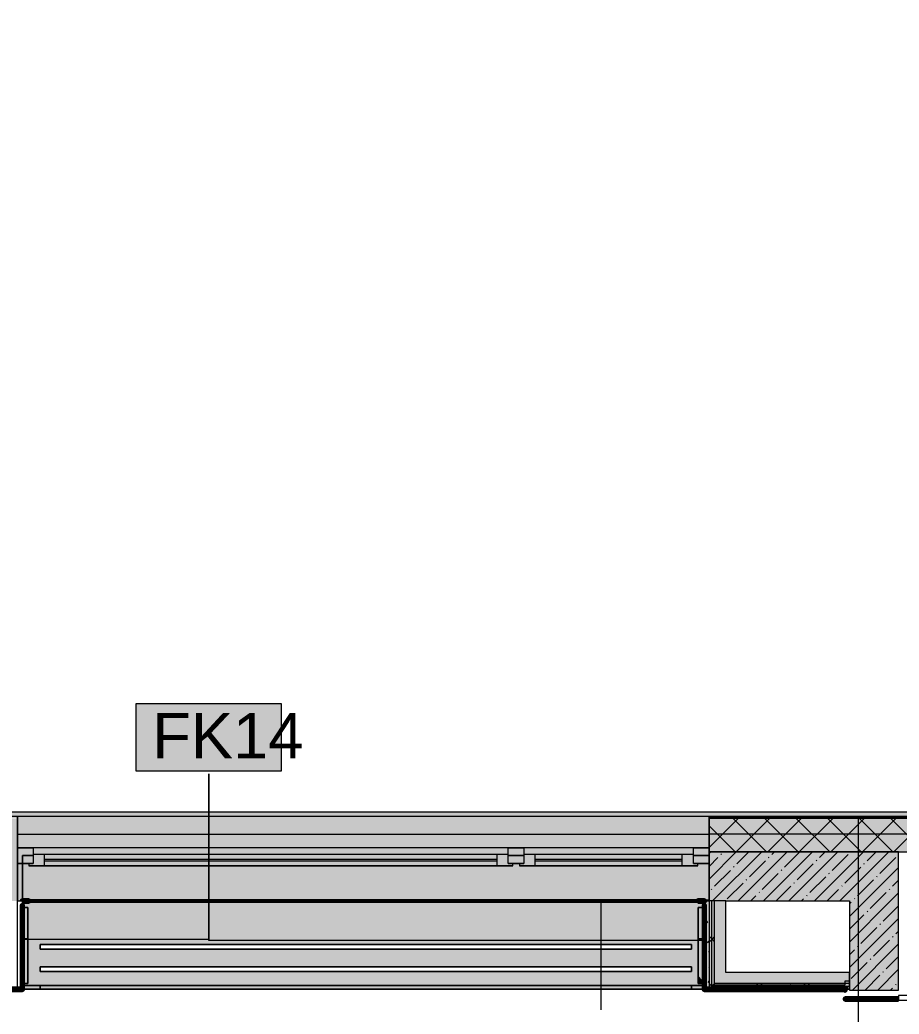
# Model space of a CAD drawing. Header units: millimetres. Extents: x -3817 to 677485, y -22715 to 103890.
# Drawn here: x 34793 to 38736, y 24804 to 29261 of the extents above; entities that cross this region are included whole.
import ezdxf

# ---------------------------------------------------------------- set-up
doc = ezdxf.new("R2010")
doc.units = ezdxf.units.MM
doc.layers.add('PDF _Геометрия', color=7, linetype='Continuous', true_color=0x1d1d1d)
doc.layers.add('PDF _Сплошная заливка', color=7, linetype='Continuous', true_color=0xffffff)
doc.layers.add('PDF _Текст', color=7, linetype='Continuous')
doc.styles.add('PDF GOST-Common', font='arial.ttf')

msp = doc.modelspace()

# ---------------------------------------------------------------- hatches: boundary and pattern name
at = {"layer": 'PDF _Сплошная заливка', "transparency": 33554559}
h = msp.add_hatch(color=256, dxfattribs=at)
h.paths.add_polyline_path([(34103.3, 25531.3), (34103.3, 25681.1), (34083.3, 25681), (34083.3, 25531.3)], flags=0)
h.paths.add_polyline_path([(38730.6, 25689.1), (39003.3, 25690.7), (39003.3, 25711.1), (34103.3, 25711.1), (34103.3, 25689.1), (38594.1, 25689.1)], flags=0)
h = msp.add_hatch(color=256, dxfattribs=at)
h.paths.add_polyline_path([(38733.3, 25681.1), (38732.3, 25684.1), (37883.3, 25684.1), (37883.3, 25681.1), (38594.1, 25681.1)], flags=0)
h.paths.add_polyline_path([(34103.3, 25681.1), (34783.3, 25682.4), (34783.3, 25684.1), (34083.3, 25684.1), (34083.3, 25681.1)], flags=0)
h = msp.add_hatch(color=256, dxfattribs=at)
h.paths.add_polyline_path([(34103.3, 25684.1), (34783.3, 25684.1), (34783.3, 25689.1), (34103.3, 25689.1)], flags=0)
h.paths.add_polyline_path([(38732.3, 25684.1), (38733.3, 25684.1), (38733.3, 25689.1), (37883.3, 25689.1), (37883.3, 25684.1), (38594.1, 25684.1)], flags=0)
h = msp.add_hatch(color=256, dxfattribs=at)
h.paths.add_polyline_path([(37883.3, 25531.3), (38733.3, 25531.3), (38733.3, 25681.1), (37883.3, 25681.1), (37883.3, 25549.1)], flags=0)
h.paths.add_polyline_path([(34253.3, 25531.3), (34783.3, 25531.3), (34783.3, 25681.1), (34103.3, 25681.1), (34103.3, 25531.3)], flags=0)
for points in [[(36556.1, 25531.3), (37883.3, 25531.3), (37883.3, 25689.1), (34783.3, 25689.1), (34783.3, 25531.3), (35197.4, 25531.3)], [(39003.3, 25684.1), (39003.3, 25689.1), (38733.3, 25689.1), (38733.3, 25684.1), (38783.3, 25684.1)], [(38783.3, 25681.1), (39003.3, 25683), (39003.3, 25684.1), (38733.3, 25684.1), (38733.3, 25681.1)], [(34804.3, 25311.3), (34804.3, 25515.3), (34853.3, 25515.3), (34853.3, 25519.1), (36983.3, 25519.1), (36983.3, 25515.3), (37053.3, 25515.3), (37053.3, 25519.1), (37813.3, 25519.1), (37813.3, 25515.3), (37883.3, 25515.3), (37883.3, 25531.3), (34783.3, 25531.1), (34783.3, 25311.3), (34803.8, 25311.3)], [(34853.3, 25469.1), (37003.3, 25469.1), (37003.3, 25479.1), (36983.3, 25479.1), (36983.3, 25519.1), (34853.3, 25519.1), (34853.3, 25479.1), (34833.3, 25479.1), (34833.3, 25469.1)], [(37833.3, 25469.1), (37833.3, 25479.1), (37813.3, 25479.1), (37813.3, 25519.1), (37053.3, 25519.1), (37053.3, 25479.1), (37033.3, 25479.1), (37033.3, 25469.1), (37813.3, 25469.1)], [(37883.3, 24935.4), (37882.9, 25311.3), (37863.3, 25311.3), (37864.6, 24935.4), (37876.5, 24935.4)], [(37883.3, 24935.4), (37895.8, 24935.4), (37895.8, 25311.3), (37883.3, 25311.3), (37883.3, 24995.4)], [(37908.3, 24935.4), (37908.3, 25311.3), (37895.8, 25311.3), (37895.8, 24935.4), (37903.3, 24935.4)], [(37969.9, 24915.3), (38493.3, 24915.3), (38493.3, 24935.4), (37863.3, 24935.4), (37863.3, 24915.3), (37958.3, 24915.3)], [(38513.3, 24927.8), (38513.3, 24940.4), (37908.3, 24940.4), (37908.4, 24935.4), (38493.3, 24935.4), (38493.3, 24927.8)]]:
    msp.add_hatch(color=256, dxfattribs=at).paths.add_polyline_path(points)
h = msp.add_hatch(color=256, dxfattribs=at)
h.paths.add_polyline_path([(37908.3, 25311.3), (38733.3, 25311.3), (38733.3, 25531.3), (37883.3, 25531.1), (37884.5, 25311.3), (37895.8, 25311.3)], flags=0)
h.paths.add_polyline_path([(33853.3, 25311.3), (34783.3, 25311.3), (34783.3, 25531.3), (33853.3, 25531.1)], flags=0)
at = {"layer": 'PDF _Сплошная заливка', "true_color": 0xeae6de, "transparency": 33554559}
msp.add_hatch(color=254, dxfattribs=at).paths.add_polyline_path([(34804.3, 25315.3), (37883.3, 25315.3), (37883.3, 25515.3), (37813.3, 25515.3), (37813.3, 25479.1), (37833.3, 25479.1), (37833.3, 25469.1), (37033.3, 25469.1), (37033.3, 25479.1), (37053.3, 25479.1), (37053.3, 25515.3), (36983.3, 25515.3), (36983.3, 25479.1), (37003.3, 25479.1), (37003.3, 25469.1), (34833.3, 25469.1), (34833.3, 25479.1), (34853.3, 25479.1), (34853.3, 25515.3), (34804.3, 25515.3), (34804.3, 25469.1)])
h = msp.add_hatch(color=254, dxfattribs=at)
h.paths.add_polyline_path([(34805, 24931.4), (37862.3, 24931.4), (37863.3, 25311.3), (37883.3, 25312.2), (37883.1, 25315.3), (34804.3, 25315.3), (34805.9, 25311.3), (34804.3, 25310.3), (34804.3, 24931.4)], flags=0)
h.paths.add_polyline_path([(37858.2, 24941.7), (37834.3, 24941.7), (37834.3, 25281.7), (37858.3, 25281.7), (37858.3, 24941.7)], flags=0)
h.paths.add_polyline_path([(34816, 24941.7), (34805, 24941.7), (34805, 25281.7), (34829, 25281.7), (34829, 24941.7), (34825.3, 24941.7)], flags=0)
h.paths.add_polyline_path([(37804.5, 24995.4), (34884.3, 24995.4), (34884.3, 25015.4), (37804.5, 25015.4)], flags=0)
h.paths.add_polyline_path([(37804.5, 25095.4), (34884.3, 25095.4), (34884.3, 25115.4), (37804.5, 25115.4)], flags=0)
at = {"layer": 'PDF _Сплошная заливка', "true_color": 0xf4f2ee, "transparency": 33554559}
for points in [[(34805, 25141.7), (34829, 25141.7), (34829, 25281.7), (34805, 25281.7), (34805, 25223.1)], [(37858.3, 24941.7), (37858.3, 24948.2), (37834.3, 24978.2), (37834.3, 24965.7), (37858.2, 24941.7)]]:
    msp.add_hatch(color=7, dxfattribs=at).paths.add_polyline_path(points)
at = {"layer": 'PDF _Сплошная заливка', "true_color": 0xe7e7e7, "transparency": 33554559}
msp.add_hatch(color=254, dxfattribs=at).paths.add_polyline_path([(37908.3, 24940.4), (37958.3, 24940.4), (37958.3, 25311.3), (37908.3, 25311.3), (37908.3, 24995.4)])
at = {"layer": 'PDF _Сплошная заливка', "transparency": 33554559}
h = msp.add_hatch(color=256, dxfattribs=at)
h.paths.add_polyline_path([(38733.3, 17111.3), (38733.3, 23461.6), (38513.3, 23461.6), (38513.3, 17111.3), (38594.1, 17111.3)], flags=0)
h.paths.add_polyline_path([(38513.3, 24911.6), (38733.3, 24911.6), (38733.3, 25311.3), (38513.3, 25311.3), (38513.3, 25223.1)], flags=0)
at = {"layer": 'PDF _Сплошная заливка', "true_color": 0xf9f8f6, "transparency": 33554559}
for points in [[(34814.8, 24941.7), (34825.3, 24941.7), (34829, 24946.4), (34829, 25141.7), (34805, 25141.7), (34805, 24941.7)], [(37804.3, 24915.4), (37804.3, 24931.4), (34884.3, 24931.4), (34884.3, 24915.4), (36556.1, 24915.4)]]:
    msp.add_hatch(color=7, dxfattribs=at).paths.add_polyline_path(points)
at = {"layer": 'PDF _Сплошная заливка', "true_color": 0xf4f2ee, "transparency": 33554559}
h = msp.add_hatch(color=7, dxfattribs=at)
h.paths.add_polyline_path([(37804.5, 24915.4), (37862.3, 24915.4), (37862.3, 24931.4), (37804.3, 24931.4), (37804.3, 24915.4)], flags=0)
h.paths.add_polyline_path([(34884.3, 24915.4), (34884.3, 24931.4), (34820.3, 24931.4), (34804.3, 24915.4)], flags=0)
at = {"layer": 'PDF _Сплошная заливка', "transparency": 33554559}
h = msp.add_hatch(color=256, dxfattribs=at)
h.paths.add_polyline_path([(38493.3, 17111.3), (38513.3, 17111.3), (38513.3, 23461.6), (38493.3, 23461.6), (38493.3, 17131.3)], flags=0)
h.paths.add_polyline_path([(38493.3, 24915.3), (38513.3, 24915.3), (38513.3, 24927.8), (38493.3, 24915.9)], flags=0)

# ---------------------------------------------------------------- linework, layer by layer
at = {"layer": 'PDF _Геометрия', "color": 9, "lineweight": 9, "true_color": 0xc0c0c0}
for points in [[(39003.3, 25689.1), (38733.3, 25689.1), (37883.3, 25689.1), (37883.3, 25531.3), (37883.3, 25689.1), (34783.3, 25689.1), (34783.3, 25531.3), (34783.3, 25689.1), (34103.3, 25689.1), (34103.3, 29011.3), (34103.3, 29241.3), (34103.3, 29261.4), (32153.3, 29261.4)], [(34103.1, 25711.1), (39273.4, 25711.1)], [(38518.4, 25711.1), (40253.3, 25711.1), (40253.3, 25689.1)], [(34473.3, 23111.3), (34453.3, 23111.3), (34453.3, 25311.3), (34708.3, 25311.3), (34708.3, 24990.3), (34453.3, 24990.3), (34453.3, 24915.3), (34783.3, 24915.3), (34783.3, 24927.8), (34783.3, 24990.3), (34783.3, 25311.3), (34783.3, 25531.3), (34783.3, 25311.3), (34803.8, 25311.3)], [(38493.3, 24915.3), (37863.3, 24915.3), (37863.3, 24935.4), (37863.3, 25311.3), (37883.3, 25311.3), (37883.3, 24935.4), (38493.3, 24935.4), (38493.3, 24952.8), (38513.3, 24952.8), (38513.3, 24915.3), (38493.3, 24915.3), (38513.3, 24915.3), (38513.3, 24990.3), (37958.3, 24990.3), (37958.3, 25311.3), (38513.3, 25311.3), (38513.3, 24911.6), (38733.3, 24911.6), (38733.3, 25311.3), (38733.3, 25531.1), (38783.3, 25531.1)], [(37883.3, 25515.3), (37883.3, 25531.3), (37883.3, 25311.3), (37883.3, 24915.3), (37895.8, 24915.3)], [(38733.3, 24886.6), (38733.3, 24866.6)]]:
    msp.add_lwpolyline(points, dxfattribs=at)
at = {"layer": 'PDF _Геометрия', "color": 7, "lineweight": 9}
for points in [[(35966.7, 26195.1), (35313.6, 26195.1), (35313.6, 25895.1), (35966.7, 25895.1)], [(38733.3, 25531.1), (38733.3, 25531.3), (37883.3, 25531.3), (38733.3, 25531.3)]]:
    msp.add_lwpolyline(points, close=True, dxfattribs=at)
for points in [[(37862.8, 25134.2), (35640.1, 25134.2), (35640.1, 25881.2), (35640.1, 25137.9), (34813.8, 25137.9)], [(39003.3, 25684.1), (38733.3, 25684.1), (37883.3, 25684.1)], [(39003.3, 25681.1), (38733.3, 25681.1), (37883.3, 25681.1)], [(38748.3, 25610.1), (37883.3, 25610.1)], [(39003.3, 25610.1), (38733.3, 25610.1)], [(37397.8, 25311.7), (37397.8, 24822.9)], [(38513.3, 24927.8), (37958.3, 24927.8), (37908.3, 24927.8), (37895.8, 24927.8), (37895.8, 25311.3), (37883.3, 25311.3)], [(38513.3, 24940.4), (37958.3, 24940.4), (37908.3, 24940.4), (37908.3, 25311.3), (37895.8, 25311.3)], [(37958.3, 25311.3), (37908.3, 25311.3)], [(37895.8, 24915.3), (37958.3, 24915.3), (38492.3, 24915.3)]]:
    msp.add_lwpolyline(points, dxfattribs=at)
at = {"layer": 'PDF _Геометрия', "lineweight": 9}
for points in [[(37883.3, 25550.6), (38013.7, 25681.1)], [(38141.6, 25531.3), (37991.8, 25681.1)], [(38005.4, 25531.3), (38155.1, 25681.1)], [(38283, 25531.3), (38133.3, 25681.1)], [(38146.8, 25531.3), (38296.5, 25681.1)], [(38424.4, 25531.3), (38274.7, 25681.1)], [(38288.2, 25531.3), (38438, 25681.1)], [(38565.8, 25531.3), (38416.1, 25681.1)], [(38429.7, 25531.3), (38579.4, 25681.1)], [(38707.2, 25531.3), (38557.5, 25681.1)], [(38571.1, 25531.3), (38720.8, 25681.1)], [(38848.7, 25531.3), (38733.3, 25646.7), (38698.9, 25681.1)], [(38712.5, 25531.3), (38733.3, 25552.1), (38862.2, 25681.1)], [(38000.1, 25531.3), (37883.3, 25648.2)], [(37883.3, 25523.3), (37891.3, 25531.3)], [(37883.3, 25409.2), (38005.4, 25531.3)], [(37883.3, 25466.3), (37922.3, 25505.3)], [(37899.4, 25311.3), (38119.4, 25531.3)], [(37936.5, 25519.5), (37938.9, 25521.9)], [(38007.8, 25476.8), (38062.4, 25531.3)], [(38013.5, 25311.3), (38233.5, 25531.3)], [(38127.5, 25311.3), (38347.5, 25531.3)], [(38150.4, 25505.3), (38152.8, 25507.7)], [(38164.6, 25519.5), (38176.4, 25531.3)], [(38221.7, 25462.5), (38290.5, 25531.3)], [(38241.6, 25311.3), (38461.6, 25531.3)], [(38355.6, 25311.3), (38575.6, 25531.3)], [(38378.5, 25505.3), (38404.5, 25531.3)], [(38435.5, 25448.3), (38506.8, 25519.5)], [(38469.7, 25311.3), (38689.7, 25531.3)], [(38592.3, 25491), (38632.6, 25531.3)], [(38649.3, 25434), (38720.6, 25505.3)], [(37993.6, 25462.5), (37995.9, 25464.9)], [(38064.8, 25419.8), (38136.1, 25491)], [(38278.7, 25405.5), (38350, 25476.8)], [(38364.2, 25491), (38366.6, 25493.4)], [(38492.5, 25391.2), (38563.8, 25462.5)], [(38513.3, 25240.9), (38583.7, 25311.3), (38733.3, 25460.9)], [(38578.1, 25476.8), (38580.4, 25479.1)], [(37908, 25377), (37979.3, 25448.3)], [(38121.9, 25362.7), (38193.2, 25434)], [(38207.4, 25448.3), (38209.8, 25450.6)], [(38335.7, 25348.5), (38407, 25419.8)], [(38421.3, 25434), (38423.6, 25436.4)], [(38635.1, 25419.8), (38637.5, 25422.1)], [(37893.8, 25362.7), (37896.1, 25365.1)], [(37965.1, 25320), (38036.3, 25391.2)], [(38050.6, 25405.5), (38053, 25407.9)], [(38184.5, 25311.3), (38250.2, 25377)], [(38264.4, 25391.2), (38266.8, 25393.6)], [(38478.3, 25377), (38480.6, 25379.4)], [(38549.6, 25334.2), (38620.8, 25405.5)], [(38692.1, 25362.7), (38694.5, 25365.1)], [(38706.4, 25377), (38733.3, 25403.9)], [(38070.5, 25311.3), (38093.4, 25334.2)], [(38107.6, 25348.5), (38110, 25350.8)], [(38298.6, 25311.3), (38307.2, 25320)], [(38321.5, 25334.2), (38323.8, 25336.6)], [(38412.6, 25311.3), (38464, 25362.7)], [(38513.3, 25126.8), (38697.8, 25311.3), (38733.3, 25346.8)], [(38535.3, 25320), (38537.7, 25322.3)], [(38606.6, 25277.2), (38640.7, 25311.3), (38677.9, 25348.5)], [(38513.3, 25297.9), (38521, 25305.7)], [(38663.6, 25220.2), (38733.3, 25289.8)], [(38513.3, 25183.9), (38578.1, 25248.7)], [(38513.3, 25012.8), (38733.3, 25232.8)], [(38592.3, 25262.9), (38594.7, 25265.3)], [(38563.8, 25120.4), (38635.1, 25191.7)], [(38649.3, 25205.9), (38651.7, 25208.3)], [(37908.3, 25128.2), (37895.8, 25140.7), (37883.3, 25153.2)], [(37883.3, 25126.4), (37895.8, 25138.9), (37908.3, 25151.4)], [(38706.4, 25148.9), (38708.7, 25151.3)], [(38720.6, 25163.1), (38733.3, 25175.8)], [(38526.1, 24911.6), (38733.3, 25118.7)], [(38549.6, 25106.1), (38551.9, 25108.5)], [(38620.8, 25063.3), (38692.1, 25134.6)], [(38513.3, 25069.8), (38535.3, 25091.9)], [(38677.9, 25006.3), (38733.3, 25061.7)], [(38521, 24963.6), (38592.3, 25034.8)], [(38606.6, 25049.1), (38609, 25051.5)], [(38583.2, 24911.6), (38649.3, 24977.8)], [(38640.2, 24911.6), (38733.3, 25004.7)], [(38663.6, 24992.1), (38666, 24994.4)], [(37909, 24915.3), (37896.5, 24927.8), (37895.8, 24928.6), (37883.3, 24941.1)], [(37884.4, 24915.3), (37895.8, 24926.7), (37896.9, 24927.8), (37908.3, 24939.2), (37909.4, 24940.4)], [(38121.2, 24915.3), (38108.7, 24927.8), (38096.2, 24940.4)], [(38096.5, 24915.3), (38109, 24927.8), (38121.5, 24940.4)], [(38333.3, 24915.3), (38320.8, 24927.8), (38308.3, 24940.4)], [(38308.6, 24915.3), (38321.1, 24927.8), (38333.6, 24940.4)], [(38697.2, 24911.6), (38706.4, 24920.8)], [(38720.6, 24935), (38723, 24937.4)]]:
    msp.add_lwpolyline(points, dxfattribs=at)
at = {"layer": 'PDF _Геометрия', "color": 253, "lineweight": 9, "true_color": 0xaaaaaa}
for points in [[(38553.3, 21578.3), (38553.3, 23189.1), (38553.3, 25689.1)], [(38553.3, 21578.3), (38553.3, 23189.1), (38553.3, 25689.1)], [(37883.3, 25549.1), (34783.3, 25549.1)], [(34903.3, 25499.1), (36933.3, 25499.1)], [(37103.3, 25499.1), (37763.3, 25499.1)], [(34783.3, 25479.1), (34804.3, 25479.1)], [(36933.3, 25489.1), (34903.3, 25489.1)], [(37763.3, 25489.1), (37103.3, 25489.1)]]:
    msp.add_lwpolyline(points, dxfattribs=at)
at = {"layer": 'PDF _Геометрия', "color": 116, "lineweight": 13, "true_color": 0x008040}
msp.add_lwpolyline([(34783.3, 25610.1), (37883.3, 25610.1)], dxfattribs=at)
at = {"layer": 'PDF _Геометрия', "color": 253, "lineweight": 13, "true_color": 0xaaaaaa}
for points in [[(34853.3, 25549.1), (34853.3, 25479.1), (34783.3, 25479.1), (34783.3, 25549.1)], [(37053.3, 25549.1), (37053.3, 25479.1), (36983.3, 25479.1), (36983.3, 25549.1)], [(37883.3, 25549.1), (37883.3, 25479.1), (37813.3, 25479.1), (37813.3, 25549.1)], [(34833.3, 25469.1), (37003.3, 25469.1), (37003.3, 25479.1), (36983.3, 25479.1), (36983.3, 25519.1), (34853.3, 25519.1), (34853.3, 25479.1), (34833.3, 25479.1)], [(37033.3, 25469.1), (37833.3, 25469.1), (37833.3, 25479.1), (37813.3, 25479.1), (37813.3, 25519.1), (37053.3, 25519.1), (37053.3, 25479.1), (37033.3, 25479.1)]]:
    msp.add_lwpolyline(points, close=True, dxfattribs=at)
at = {"layer": 'PDF _Геометрия', "color": 8, "lineweight": 9, "true_color": 0x808080}
for points in [[(34804.3, 25315.3), (34804.3, 25311.3), (34804.3, 25315.3), (37883.3, 25315.3), (34804.3, 25315.3), (34804.3, 25515.3), (34853.3, 25515.3), (34804.3, 25515.3)], [(36983.3, 25515.3), (37053.3, 25515.3)], [(37813.3, 25515.3), (37883.3, 25515.3)], [(37804.5, 25115.4), (37804.5, 25095.4), (34884.3, 25095.4), (34884.3, 25115.4)], [(37804.5, 25115.4), (34884.3, 25115.4), (34884.3, 25095.4), (37804.5, 25095.4)], [(37804.5, 25015.4), (37804.5, 24995.4), (34884.3, 24995.4), (34884.3, 25015.4)], [(37804.5, 25015.4), (34884.3, 25015.4), (34884.3, 24995.4), (37804.5, 24995.4)], [(38733.2, 24866.3), (38783.3, 24866.3), (38783.3, 24887.3), (38733.2, 24887.3)]]:
    msp.add_lwpolyline(points, close=True, dxfattribs=at)
at = {"layer": 'PDF _Геометрия', "color": 253, "lineweight": 13, "true_color": 0xaaaaaa}
for points in [[(34903.3, 25469.1), (34903.3, 25519.1)], [(36933.3, 25469.1), (36933.3, 25519.1)], [(37103.3, 25469.1), (37103.3, 25519.1)], [(37763.3, 25469.1), (37763.3, 25519.1)], [(37003.3, 25469.1), (34833.3, 25469.1)], [(37833.3, 25469.1), (37033.3, 25469.1)]]:
    msp.add_lwpolyline(points, dxfattribs=at)
at = {"layer": 'PDF _Геометрия', "color": 9, "lineweight": 9, "true_color": 0xcbc7bf}
for points in [[(37883.3, 25312.2), (37883.3, 25515.3)], [(37882.9, 25311.3), (34805.9, 25311.3)]]:
    msp.add_lwpolyline(points, dxfattribs=at)
at = {"layer": 'PDF _Геометрия', "color": 9, "lineweight": 9, "true_color": 0xc0bcb4}
for points in [[(34804.3, 25479.1), (34853.3, 25479.1)], [(36983.3, 25479.1), (37053.3, 25479.1)], [(37813.3, 25479.1), (37883.3, 25479.1)]]:
    msp.add_lwpolyline(points, dxfattribs=at)
at = {"layer": 'PDF _Геометрия', "color": 7, "lineweight": 70, "true_color": 0xffd2ff}
for points in [[(34804.3, 24915.3), (34804.3, 25290.8), (34803.3, 25290.8), (34803.3, 24915.3)], [(37863.3, 24915.3), (37863.3, 25290.8), (37862.3, 25290.8), (37862.3, 24915.3)]]:
    msp.add_lwpolyline(points, dxfattribs=at)
at = {"layer": 'PDF _Геометрия', "color": 231, "lineweight": 70, "true_color": 0xff80c0}
for points in [[(34803.8, 25310.3), (34833.3, 25310.3), (34833.3, 25311.3), (34803.8, 25311.3)], [(37833.3, 25310.3), (37862.8, 25310.3), (37862.8, 25311.3), (37833.3, 25311.3)]]:
    msp.add_lwpolyline(points, close=True, dxfattribs=at)
at = {"layer": 'PDF _Геометрия', "color": 253, "lineweight": 9, "true_color": 0xaba79f}
for points in [[(37883.3, 25315.3), (34804.3, 25315.3)], [(34805, 25281.7), (34805, 24941.7), (34805, 25141.7), (34805, 24941.7)], [(34805, 25281.7), (34829, 25281.7)], [(34829, 25281.7), (34829, 24941.7), (34829, 25141.7), (34829, 24941.7)], [(37834.3, 25281.7), (37834.3, 24941.7), (37834.3, 25141.7), (37834.3, 24941.7)], [(37834.3, 25281.7), (37858.3, 25281.7)], [(37858.3, 25281.7), (37858.3, 24941.7), (37858.3, 25141.7), (37858.3, 24941.7)], [(34805, 24941.7), (34814.8, 24941.7)], [(34805, 24941.7), (34814.8, 24941.7)], [(37862.3, 24931.4), (34811.4, 24931.4)], [(34816, 24941.7), (34829, 24941.7)], [(34816, 24941.7), (34829, 24941.7)], [(37834.3, 24941.7), (37858.2, 24941.7)], [(37834.3, 24941.7), (37858.2, 24941.7)]]:
    msp.add_lwpolyline(points, close=True, dxfattribs=at)
at = {"layer": 'PDF _Геометрия', "color": 8, "lineweight": 9, "true_color": 0x808080}
for points in [[(34804.3, 25290.8), (34804.3, 25310.4), (34804.3, 24915.4), (37862.3, 24915.4), (34804.3, 24915.4)], [(37862.3, 24915.4), (34804.3, 24915.4), (37862.3, 24915.4)], [(37804.3, 24915.4), (34884.3, 24915.4), (37804.3, 24915.4)]]:
    msp.add_lwpolyline(points, dxfattribs=at)
at = {"layer": 'PDF _Геометрия', "color": 253, "lineweight": 9, "true_color": 0xaba79f}
for points in [[(34804.3, 24915.4), (34804.3, 24931.4), (34804.3, 24915.4), (34804.3, 25290.8)], [(34810.7, 24931.4), (34804.3, 24931.4), (34810.7, 24931.4)], [(37804.3, 24931.4), (34884.3, 24931.4), (37804.3, 24931.4)]]:
    msp.add_lwpolyline(points, dxfattribs=at)
at = {"layer": 'PDF _Геометрия', "color": 231, "lineweight": 53, "true_color": 0xff80c0}
for points in [[(34833.3, 25311.3), (37833.3, 25311.3)], [(37833.3, 25310.3), (34833.3, 25310.3)]]:
    msp.add_lwpolyline(points, dxfattribs=at)
at = {"layer": 'PDF _Геометрия', "color": 253, "lineweight": 9, "true_color": 0x9b9b9b}
for points in [[(37863.3, 25228.5), (37865.6, 25228.5)], [(37878, 25212.4), (37873, 25221.1)], [(37869.6, 25173.1), (37864.6, 25164.4)], [(37863.3, 25137.1), (37865.6, 25137.1)], [(37880.7, 25131.5), (37875.7, 25122.8)], [(37883.3, 25081.5), (37881.2, 25085.1)], [(37863.3, 25015.2), (37865.6, 25015.2)], [(37883.3, 25014), (37882.8, 25013.1)], [(37863.9, 24993.1), (37863.3, 24994.2)], [(37883.3, 24953), (37878.7, 24945.1)], [(37908.8, 24915.3), (37904.6, 24922.6)], [(37977.5, 24923.7), (37987.6, 24923.7)], [(38046.2, 24930.4), (38041.2, 24921.7)], [(38068.9, 24923.7), (38079, 24923.7)], [(38114.2, 24926.3), (38109.2, 24917.6)], [(38160.4, 24923.7), (38170.4, 24923.7)], [(38249.8, 24934.3), (38249.2, 24935.4)], [(38291.4, 24923.2), (38286.4, 24931.9)], [(38330.6, 24935.4), (38328.5, 24931.8)], [(38343.3, 24923.7), (38353.3, 24923.7)], [(38434.7, 24923.7), (38444.8, 24923.7)], [(38495.7, 24923.7), (38505.7, 24923.7)], [(38014.4, 24915.3), (38014.3, 24915.5)], [(38496, 24917.1), (38495, 24915.3)]]:
    msp.add_lwpolyline(points, dxfattribs=at)
at = {"layer": 'PDF _Геометрия', "color": 254, "lineweight": 9, "true_color": 0xd5d3cf}
for points in [[(34805, 25141.7), (34829, 25141.7)], [(37834.3, 25141.7), (37858.3, 25141.7)], [(34884.3, 24915.4), (34884.3, 24931.4)]]:
    msp.add_lwpolyline(points, close=True, dxfattribs=at)
msp.add_lwpolyline([(37804.3, 24931.4), (37804.3, 24915.4), (37804.3, 24931.4)], dxfattribs=at)
at = {"layer": 'PDF _Геометрия', "color": 231, "lineweight": 70, "true_color": 0xff80c0}
for points in [[(34803.3, 24915.3), (34463.3, 24915.3), (34463.3, 24914.3), (34473.3, 24914.3), (34473.3, 23111.3)], [(34473.3, 21661.3), (34474.3, 21661.3), (34474.3, 24914.3), (34804.3, 24914.3), (34804.3, 24915.3)], [(37862.3, 24915.3), (37862.3, 24914.3), (38492.3, 24914.3), (38492.3, 24911.6), (38493.3, 24911.6), (38493.3, 24915.3)], [(37958.3, 24915.3), (37863.3, 24915.3)], [(38733.2, 24871.6), (38493.3, 24871.6), (38493.3, 24870.6), (38733.2, 24870.6)]]:
    msp.add_lwpolyline(points, dxfattribs=at)
at = {"layer": 'PDF _Геометрия', "color": 7, "lineweight": 9, "true_color": 0xffd2ff}
for points in [[(34803.3, 24915.3), (34804.3, 24915.3)], [(37862.3, 24915.3), (37863.3, 24915.3)]]:
    msp.add_lwpolyline(points, dxfattribs=at)
at = {"layer": 'PDF _Геометрия', "color": 231, "lineweight": 9, "true_color": 0xff80c0}
msp.add_lwpolyline([(38493.3, 24915.3), (38492.3, 24915.3), (37958.3, 24915.3)], dxfattribs=at)
at = {"layer": 'PDF _Сплошная заливка', "lineweight": 9, "transparency": 33554559}
msp.add_solid([(35966.7, 26195.1), (35313.6, 26195.1), (35966.7, 25895.1), (35313.6, 25895.1)], dxfattribs=at)
at = {"layer": 'PDF _Сплошная заливка', "lineweight": 35, "transparency": 33554559}
for points in [[(38733.3, 25531.3), (39003.3, 25531.3), (38733.3, 25681.1), (39003.3, 25681.1)], [(38493.3, 24915.9), (38513.3, 24927.8), (38493.3, 24927.8)]]:
    msp.add_solid(points, dxfattribs=at)
at = {"layer": 'PDF _Сплошная заливка', "color": 254, "lineweight": 35, "true_color": 0xffb9dc, "transparency": 33554559}
for points in [[(37833.3, 25310.3), (37833.3, 25311.3), (37804.5, 25310.3)], [(34804.3, 24914.3), (34803.3, 24915.3), (34803.8, 24914.3)]]:
    msp.add_solid(points, dxfattribs=at)
at = {"layer": 'PDF _Сплошная заливка', "color": 7, "lineweight": 35, "true_color": 0xf4f2ee, "transparency": 33554559}
for points in [[(37858.3, 25141.7), (37858.3, 25281.7), (37834.3, 25141.7), (37834.3, 25281.7)], [(34825.3, 24941.7), (34829, 24941.7), (34829, 24946.4)]]:
    msp.add_solid(points, dxfattribs=at)
at = {"layer": 'PDF _Сплошная заливка', "color": 7, "lineweight": 35, "true_color": 0xf9f8f6, "transparency": 33554559}
for points in [[(37858.3, 24948.2), (37858.3, 25141.7), (37834.3, 24978.2), (37834.3, 25141.7)], [(37858.2, 24941.7), (37834.3, 24965.7), (37834.3, 24941.7)]]:
    msp.add_solid(points, dxfattribs=at)
at = {"layer": 'PDF _Сплошная заливка', "color": 254, "lineweight": 35, "true_color": 0xe7e7e7, "transparency": 33554559}
msp.add_solid([(38513.3, 24940.4), (38513.3, 24990.3), (37958.3, 24940.4), (37958.3, 24990.3)], dxfattribs=at)
at = {"layer": 'PDF _Сплошная заливка', "color": 254, "lineweight": 35, "true_color": 0xeae6de, "transparency": 33554559}
msp.add_solid([(34804.3, 24915.4), (34820.3, 24931.4), (34804.3, 24931.4)], dxfattribs=at)
at = {"layer": 'PDF _Сплошная заливка', "color": 7, "lineweight": 35, "true_color": 0xffd2ff, "transparency": 33554559}
for points in [[(34803.3, 24915.3), (34804.3, 24915.4), (34803.3, 24915.4)], [(37862.3, 24915.3), (37863.3, 24915.4), (37862.3, 24915.4)]]:
    msp.add_solid(points, dxfattribs=at)

# ---------------------------------------------------------------- texts
at = {"layer": 'PDF _Текст', "insert": (35386.4, 26051.7), "char_height": 203.2, "attachment_point": 4, "style": 'PDF GOST-Common'}
msp.add_mtext('FK14', dxfattribs=at)

doc.saveas('drawing.dxf')
